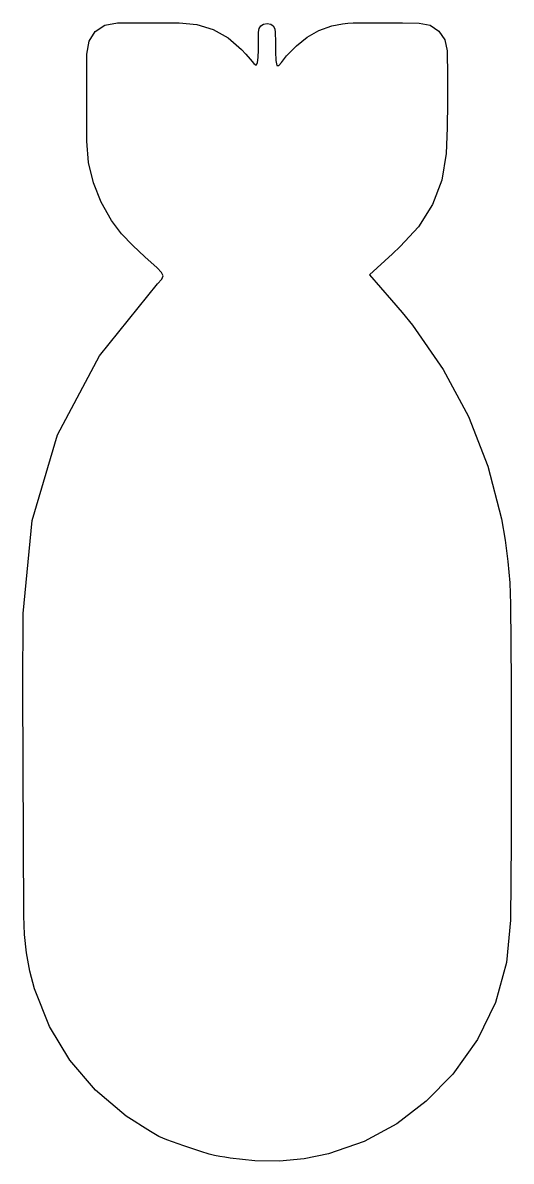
# Model space of a CAD drawing. Extents: x 100 to 179, y -200 to -16.
import ezdxf

# ---------------------------------------------------------------- set-up
doc = ezdxf.new("R2010")
doc.units = 0
doc.layers.add('LAYER_1', color=7, linetype='CONTINUOUS')

msp = doc.modelspace()

# ---------------------------------------------------------------- linework, layer by layer
at = {"layer": 'LAYER_1', "color": 7}
for points in [[(117.01, -193.09), (112.06, -188.86), (107.91, -184.01), (104.61, -178.55), (102.18, -172.46), (101.41, -169.57), (100.87, -166.62), (100.55, -163.63), (100.44, -160.61), (100.38, -148.35), (100.32, -136.1), (100.28, -123.84), (100.32, -111.59), (101.78, -96.56), (105.93, -82.65), (112.72, -69.85), (122.13, -58.16), (122.82, -57.39), (123.04, -56.86), (122.78, -56.33), (122.03, -55.58), (120.07, -53.79), (118.12, -51.98), (116.29, -50.06), (114.67, -47.92), (112.97, -44.92), (111.72, -41.78), (110.94, -38.48), (110.67, -35.03), (110.65, -31.5), (110.65, -27.98), (110.65, -24.45), (110.66, -20.93), (111.01, -18.84), (112, -17.26), (113.56, -16.24), (115.61, -15.88), (118.11, -15.87), (120.61, -15.87), (123.11, -15.87), (125.62, -15.87), (128.48, -16.12), (131.12, -16.92), (133.54, -18.27), (135.72, -20.18), (136.39, -20.94), (137.11, -21.78), (137.73, -22.45), (138.11, -22.73), (138.28, -22.35), (138.39, -21.43), (138.45, -20.29), (138.46, -19.29), (138.46, -18.81), (138.45, -18.34), (138.46, -17.87), (138.48, -17.39), (138.59, -16.8), (138.86, -16.35), (139.29, -16.06), (139.87, -15.97), (140.45, -16.07), (140.86, -16.36), (141.11, -16.82), (141.19, -17.43), (141.2, -18.92), (141.23, -20.57), (141.3, -21.98), (141.45, -22.77), (141.77, -22.77), (142.22, -22.28), (142.69, -21.64), (143.03, -21.19), (144.62, -19.59), (146.33, -18.2), (148.22, -17.1), (150.34, -16.36), (151.19, -16.18), (152.05, -16.03), (152.92, -15.93), (153.78, -15.89), (156.46, -15.86), (159.14, -15.85), (161.81, -15.87), (164.49, -15.91), (166.26, -16.27), (167.7, -17.21), (168.68, -18.62), (169.05, -20.38), (169.09, -24.56), (169.11, -28.73), (169.05, -32.91), (168.87, -37.07), (168.17, -41.38), (166.64, -45.33), (164.37, -48.91), (161.42, -52.13), (160.18, -53.29), (158.94, -54.44), (157.7, -55.59), (156.45, -56.74), (158.24, -58.79), (160, -60.81), (161.73, -62.82), (163.39, -64.86), (168.41, -72.05), (172.49, -79.68), (175.64, -87.75), (177.82, -96.27), (178.42, -99.7), (178.87, -103.16), (179.17, -106.64), (179.29, -110.12), (179.38, -122.92), (179.41, -135.71), (179.38, -148.51), (179.3, -161.3), (178.66, -168.18), (176.86, -174.65), (173.94, -180.68), (169.94, -186.27), (165.65, -190.68), (160.87, -194.34), (155.59, -197.19), (149.81, -199.21), (145.86, -200.02), (141.89, -200.4), (137.9, -200.35), (133.89, -199.9), (133.04, -199.76), (132.18, -199.61), (131.33, -199.45), (130.49, -199.27), (129.11, -198.83), (126.36, -197.91), (123.63, -196.95), (122.31, -196.4), (120.99, -195.58), (119.66, -194.75), (118.34, -193.92), (117.01, -193.09), (117.01, -193.09)], [(142.72, -21.53), (142.72, -21.53)]]:
    msp.add_lwpolyline(points, dxfattribs=at)

doc.saveas('drawing.dxf')
